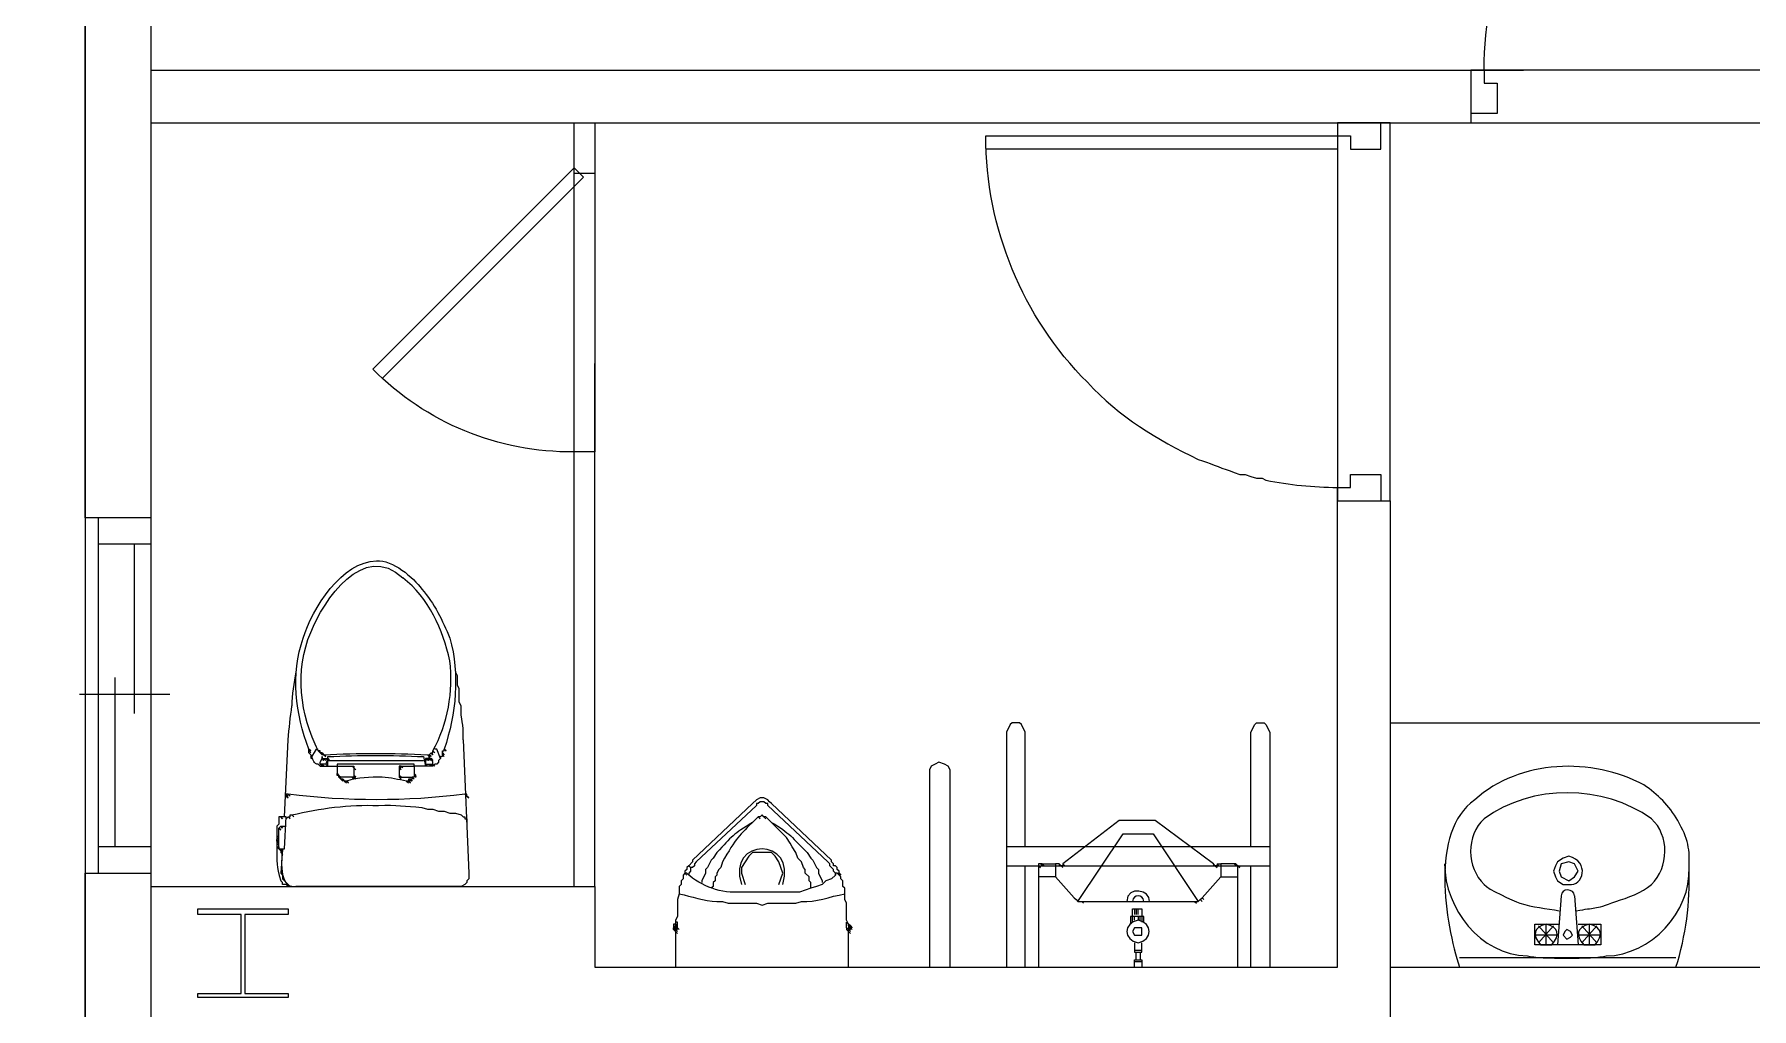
# Model space of a CAD drawing. Header units: millimetres. Extents: x -15161 to 10473752, y -72817 to 33960.
# Drawn here: x -1844.6 to -1457.9, y -17116.4 to -16897.1 of the extents above; entities that cross this region are included whole.
import ezdxf

# ---------------------------------------------------------------- set-up
doc = ezdxf.new("R2010")
doc.units = ezdxf.units.MM
doc.layers.add('PDF_幾何圖形', color=7, linetype='Continuous')

# ---------------------------------------------------------------- blocks, each defined once
blk = doc.blocks.new('拆除後的建築底圖1131126')
at = {"layer": 'PDF_幾何圖形', "lineweight": 0}
for points in [[(9532.68, 3547.11), (9532.68, -46.74), (9448.42, -46.74), (9448.42, 3547.11)], [(9585.6, 2686.75), (9585.6, 2687.17), (9585.18, 2687.17)], [(9586.45, 2686.33), (9586.03, 2686.33), (9586.03, 2686.75)], [(9586.87, 2685.9), (9586.45, 2686.33)], [(9587.3, 2685.06), (9586.87, 2685.48)], [(9587.3, 2685.06), (9586.87, 2685.48)], [(9610.16, 2685.9), (9609.74, 2686.33)], [(9610.16, 2685.9), (9609.74, 2686.33)], [(9589.84, 2681.67), (9589.41, 2681.67), (9589.41, 2682.09)], [(9590.26, 2680.82), (9590.26, 2681.25), (9589.84, 2681.25)], [(9591.95, 2679.98), (9591.53, 2680.4)], [(9578.83, 2677.01), (9578.4, 2677.44)], [(9618.63, 2677.01), (9618.63, 2677.44), (9618.2, 2677.44)], [(9618.63, 2677.01), (9618.2, 2677.44)], [(9619.05, 2676.59), (9618.63, 2677.01)], [(9866.74, 2662.19), (9865.05, 2661.77), (9864.62, 2660.08), (9865.05, 2658.81), (9866.74, 2657.96), (9868.01, 2658.81), (9868.86, 2660.08), (9868.01, 2661.77)], [(9547.5, 2659.65), (9547.5, 2566.08), (9532.68, 2566.08), (9532.68, 2659.65)], [(9558.08, 2650.34), (9558.08, 2651.61), (9578.4, 2651.61), (9578.4, 2650.34), (9568.67, 2650.34), (9568.67, 2632.56), (9578.4, 2632.56), (9578.4, 2631.71), (9558.08, 2631.71), (9558.08, 2632.56), (9567.82, 2632.56), (9567.82, 2650.34)], [(9769.78, 2647.37), (9768.94, 2647.37), (9768.51, 2646.53), (9768.94, 2645.68), (9770.63, 2645.68), (9770.63, 2647.37)], [(9866.32, 2646.95), (9865.89, 2646.53), (9865.47, 2645.68), (9866.32, 2644.83), (9867.16, 2645.26), (9867.59, 2645.68), (9867.16, 2646.53)]]:
    blk.add_lwpolyline(points, close=True, dxfattribs=at)
for points in [[(9532.68, 2739.68), (9532.68, 2937.83), (9547.5, 2937.83), (9547.5, 3017.85), (9547.5, 3346.84), (9532.68, 3346.84), (9532.68, 3476.82)], [(9547.5, 2885.33), (9594.92, 2885.33), (9594.92, 2911.58), (9594.92, 2937.83), (9547.5, 2937.83), (9547.5, 2739.68), (9532.68, 2739.68), (9532.68, 2659.65)], [(9547.5, 2840.45), (9856.58, 2840.45)], [(9923.48, 2840.45), (9844.72, 2840.45), (9844.72, 2828.59), (9929.83, 2828.59), (9929.83, 2840.45), (9926.44, 2840.45), (9926.44, 2837.48), (9923.48, 2837.48), (9923.48, 2830.71), (9929.83, 2830.71)], [(9844.72, 2840.45), (9847.69, 2840.45), (9847.69, 2837.48), (9850.65, 2837.48), (9850.65, 2830.71), (9844.72, 2830.71)], [(9547.5, 2828.59), (9856.58, 2828.59)], [(9647.42, 2828.59), (9647.42, 2817.16), (9642.76, 2817.16), (9642.76, 2828.59)], [(9826.52, 2743.49), (9826.52, 2828.59), (9814.66, 2828.59), (9814.66, 2825.63), (9817.63, 2825.63), (9817.63, 2822.66), (9824.4, 2822.66), (9824.4, 2828.59)], [(9814.66, 2822.66), (9814.66, 2743.49), (9814.66, 2746.45), (9817.63, 2746.45), (9817.63, 2749.41), (9824.4, 2749.41), (9824.4, 2743.49)], [(9647.42, 2818.43), (9647.42, 2754.5), (9642.76, 2754.5), (9642.76, 2818.43)], [(9642.76, 2656.69), (9642.76, 2774.4)], [(9647.42, 2656.69), (9647.42, 2774.4)], [(9790.53, 2750.26), (9791.38, 2749.84), (9792.65, 2749.41), (9793.92, 2749.41), (9795.19, 2748.99), (9796.46, 2748.57), (9797.73, 2748.57), (9798.57, 2748.14)], [(9547.5, 2656.69), (9647.42, 2656.69), (9647.42, 2638.48), (9814.66, 2638.48), (9814.66, 2743.49), (9826.52, 2743.49), (9826.52, 2626.63)], [(9535.64, 2739.68), (9535.64, 2659.65)], [(9547.5, 2739.68), (9547.5, 2659.65)], [(9547.5, 2733.75), (9535.64, 2733.75)], [(9543.69, 2733.75), (9543.69, 2695.64)], [(9539.45, 2665.58), (9539.45, 2703.69)], [(9617.36, 2697.34), (9616.93, 2698.18), (9616.93, 2701.15), (9616.51, 2701.99), (9616.51, 2704.11), (9616.09, 2704.96)], [(9551.73, 2699.88), (9531.41, 2699.88)], [(9744.38, 2665.58), (9744.38, 2691.41), (9743.53, 2693.1), (9743.11, 2693.53), (9741.41, 2693.53), (9740.99, 2693.1), (9740.14, 2691.41), (9740.14, 2638.48)], [(9795.19, 2665.58), (9795.19, 2691.41), (9796.03, 2693.1), (9796.46, 2693.53), (9798.15, 2693.53), (9798.57, 2693.1), (9799.42, 2691.41), (9799.42, 2638.48)], [(9826.52, 2693.53), (9986.56, 2693.53), (9986.56, 2638.48)], [(9617.78, 2689.71), (9619.05, 2659.65), (9619.05, 2658.38), (9618.63, 2657.96), (9618.63, 2657.54), (9618.2, 2657.11), (9617.36, 2656.69), (9616.51, 2656.69), (9580.1, 2656.69)], [(9583.06, 2687.17), (9583.06, 2687.6), (9583.48, 2687.17), (9583.06, 2687.6), (9583.48, 2687.17), (9583.06, 2687.6), (9583.48, 2687.17), (9583.06, 2687.6), (9583.48, 2687.17), (9583.06, 2687.6)], [(9583.48, 2685.48), (9584.76, 2687.6), (9585.18, 2687.6)], [(9612.7, 2685.48), (9611.85, 2687.6), (9611.43, 2687.6)], [(9613.12, 2686.75), (9613.12, 2687.17), (9613.55, 2687.17), (9613.55, 2687.6), (9613.97, 2687.17), (9613.55, 2687.6), (9613.97, 2687.17), (9613.55, 2687.6), (9613.97, 2687.17), (9613.55, 2687.6), (9613.97, 2687.17), (9613.55, 2687.6)], [(9583.06, 2686.75), (9583.06, 2687.17), (9583.48, 2686.75)], [(9583.48, 2686.33), (9583.06, 2686.75), (9583.48, 2686.33)], [(9583.91, 2685.9), (9583.48, 2686.33), (9583.48, 2685.9), (9583.91, 2685.48)], [(9585.18, 2684.21), (9585.6, 2683.79), (9589.41, 2683.79), (9592.8, 2683.79), (9593.22, 2683.36), (9592.8, 2683.79), (9593.22, 2683.36), (9593.65, 2682.94)], [(9586.03, 2686.75), (9585.6, 2686.75), (9586.03, 2686.33)], [(9586.03, 2684.21), (9585.6, 2684.21), (9586.03, 2683.79), (9585.6, 2684.21), (9586.03, 2683.79), (9585.6, 2684.21), (9586.03, 2683.79), (9585.6, 2684.21), (9586.03, 2683.79), (9585.6, 2684.21), (9586.03, 2683.79), (9585.6, 2684.21), (9585.6, 2684.63), (9586.03, 2685.48), (9586.45, 2685.06), (9586.03, 2685.48), (9586.45, 2685.06), (9586.03, 2685.48), (9586.45, 2685.06), (9586.03, 2685.48), (9586.03, 2685.9), (9586.03, 2685.48), (9586.45, 2685.06)], [(9586.03, 2685.48), (9586.45, 2685.48), (9586.87, 2685.06), (9586.45, 2685.48), (9586.87, 2685.48), (9587.3, 2685.06), (9608.89, 2685.06)], [(9587.3, 2685.48), (9587.72, 2685.06), (9587.3, 2685.48), (9587.72, 2685.06), (9587.3, 2685.48), (9586.87, 2684.21), (9587.3, 2683.79), (9586.87, 2684.21), (9587.3, 2683.79), (9586.87, 2684.21), (9587.3, 2683.79), (9586.87, 2684.21), (9587.3, 2683.79), (9586.87, 2684.21), (9586.03, 2684.21), (9586.45, 2683.79), (9586.03, 2684.21), (9586.45, 2683.79)], [(9586.87, 2685.48), (9587.3, 2685.48), (9587.72, 2685.06)], [(9613.55, 2685.9), (9613.12, 2686.33), (9613.12, 2685.9), (9612.7, 2685.9), (9612.7, 2685.48), (9612.28, 2685.06), (9612.28, 2684.63), (9611.85, 2684.21), (9611.43, 2684.21), (9611.01, 2683.79), (9606.77, 2683.79), (9606.77, 2684.21), (9589.41, 2684.21), (9589.41, 2683.79), (9589.41, 2682.09), (9589.84, 2681.67)], [(9592.8, 2683.79), (9593.22, 2683.79), (9593.22, 2683.36), (9593.65, 2682.94), (9593.22, 2683.36), (9593.22, 2681.67), (9593.65, 2681.25), (9593.22, 2681.67), (9593.22, 2681.25), (9593.65, 2680.82)], [(9603.81, 2683.79), (9603.38, 2683.79), (9603.81, 2683.36), (9603.38, 2683.79), (9603.38, 2683.36), (9603.81, 2682.94), (9603.38, 2683.36), (9603.81, 2682.94)], [(9604.23, 2683.36), (9603.81, 2683.79), (9606.77, 2683.79), (9606.77, 2682.09), (9607.2, 2681.67), (9606.77, 2682.09), (9606.77, 2681.67), (9607.2, 2681.25), (9606.77, 2681.67), (9606.77, 2681.25), (9606.35, 2681.25), (9606.77, 2680.82), (9606.35, 2681.25), (9606.35, 2680.82), (9605.93, 2680.82), (9606.35, 2680.4), (9605.93, 2680.82), (9606.35, 2680.4)], [(9610.16, 2684.21), (9610.58, 2684.21), (9611.01, 2683.79), (9610.58, 2684.21), (9611.01, 2684.21), (9611.43, 2683.79), (9611.01, 2684.21), (9611.43, 2683.79), (9611.01, 2684.21), (9611.43, 2683.79), (9611.01, 2684.21), (9611.43, 2683.79), (9611.01, 2684.21), (9611.01, 2684.63), (9610.58, 2685.48), (9611.01, 2685.06), (9610.58, 2685.48), (9611.01, 2685.06), (9610.58, 2685.48), (9610.16, 2685.48), (9610.58, 2685.06), (9610.16, 2685.48), (9610.16, 2685.9), (9610.16, 2685.48), (9610.58, 2685.06), (9610.16, 2685.48), (9609.74, 2685.48), (9610.16, 2685.06), (9609.74, 2685.48), (9609.31, 2685.48), (9609.74, 2685.06)], [(9609.31, 2685.48), (9609.74, 2685.06), (9609.31, 2685.48), (9609.74, 2685.06), (9609.31, 2685.48), (9609.74, 2685.06), (9609.31, 2685.48), (9609.74, 2685.06), (9609.31, 2685.48), (9609.31, 2684.21), (9609.74, 2683.79), (9609.31, 2684.21), (9609.74, 2683.79), (9609.31, 2684.21), (9609.74, 2683.79), (9609.31, 2684.21), (9609.74, 2683.79), (9609.31, 2684.21), (9610.16, 2684.21), (9610.58, 2683.79), (9610.16, 2684.21), (9610.58, 2683.79)], [(9613.12, 2686.33), (9613.12, 2686.75), (9613.55, 2686.33)], [(9727.44, 2638.48), (9727.44, 2682.94), (9727.02, 2683.79), (9726.17, 2684.21), (9724.9, 2684.63), (9724.05, 2684.21), (9723.21, 2683.79), (9722.78, 2682.94), (9722.78, 2638.48)], [(9589.84, 2681.25), (9589.84, 2681.67), (9590.26, 2681.25)], [(9592.8, 2681.25), (9589.84, 2681.25), (9590.26, 2680.82), (9590.68, 2680.4), (9590.26, 2680.82)], [(9591.53, 2680.4), (9591.11, 2680.4), (9591.53, 2679.98), (9591.11, 2680.4), (9591.53, 2679.98), (9591.11, 2680.4), (9590.68, 2680.82), (9590.26, 2680.82), (9590.68, 2680.4)], [(9591.11, 2680.4), (9590.68, 2680.82), (9591.11, 2680.4)], [(9593.22, 2681.25), (9592.8, 2681.25), (9593.22, 2680.82), (9592.8, 2681.25), (9593.22, 2680.82)], [(9603.38, 2683.36), (9603.38, 2681.67), (9603.81, 2681.25), (9603.38, 2681.67), (9603.38, 2681.25), (9603.81, 2680.82), (9603.38, 2681.25), (9603.81, 2680.82), (9603.38, 2681.25), (9606.35, 2681.25)], [(9605.5, 2680.82), (9605.5, 2680.4), (9605.93, 2679.98), (9605.5, 2680.4), (9605.08, 2680.4), (9605.5, 2679.98), (9605.08, 2680.4), (9605.5, 2679.98)], [(9605.93, 2680.82), (9605.5, 2680.82), (9605.93, 2680.4)], [(9702.46, 2659.65), (9702.46, 2659.23), (9702.04, 2659.65), (9702.46, 2659.65), (9702.88, 2659.23), (9702.46, 2659.65), (9702.46, 2660.08), (9702.04, 2660.5), (9702.04, 2660.92), (9701.61, 2661.35), (9701.19, 2661.35), (9701.19, 2661.77), (9700.77, 2662.19), (9700.77, 2662.62), (9687.22, 2675.32), (9686.8, 2675.74), (9686.37, 2676.17), (9685.52, 2676.59), (9684.68, 2676.59), (9683.83, 2676.17), (9682.98, 2675.32), (9669.44, 2662.62), (9669.44, 2662.19), (9668.59, 2661.35), (9669.01, 2660.92)], [(9576.71, 2672.36), (9576.29, 2672.36), (9576.29, 2670.66), (9575.86, 2670.24), (9575.86, 2668.12), (9576.29, 2667.7), (9575.86, 2668.12), (9576.29, 2667.7)], [(9576.29, 2665.16), (9576.71, 2664.73), (9576.29, 2665.16), (9576.71, 2664.73), (9576.29, 2665.16), (9576.71, 2665.16), (9577.56, 2665.16), (9577.98, 2672.36), (9576.71, 2672.36), (9577.13, 2671.93), (9576.71, 2672.36), (9577.13, 2671.93), (9576.71, 2672.36), (9577.13, 2671.93), (9576.71, 2672.36), (9577.13, 2671.93)], [(9577.98, 2671.93), (9578.4, 2672.36), (9578.83, 2671.93), (9578.4, 2672.36), (9578.83, 2671.93)], [(9578.4, 2672.36), (9578.83, 2672.36), (9578.83, 2672.78), (9579.25, 2672.78), (9579.67, 2672.36)], [(9608.47, 2674.47), (9609.74, 2674.05), (9611.01, 2674.05), (9612.28, 2673.63), (9613.55, 2673.63), (9614.82, 2673.2), (9616.09, 2673.2), (9617.36, 2672.78), (9617.78, 2672.36)], [(9617.36, 2672.78), (9617.78, 2672.36), (9618.2, 2672.36), (9618.2, 2671.93), (9618.63, 2671.93), (9618.63, 2670.66)], [(9700.77, 2660.92), (9700.34, 2661.35), (9700.34, 2661.77), (9699.92, 2662.19), (9686.37, 2674.9), (9686.37, 2675.32), (9685.95, 2675.32), (9685.52, 2675.74), (9684.68, 2675.74), (9684.25, 2675.32), (9683.83, 2675.32), (9683.83, 2674.9), (9670.28, 2662.19), (9669.86, 2661.77), (9669.86, 2661.35), (9669.44, 2660.92), (9669.01, 2660.92), (9669.01, 2660.08), (9668.59, 2659.65), (9668.59, 2659.23)], [(9685.52, 2672.36), (9685.1, 2672.78), (9684.68, 2672.36), (9684.25, 2672.36), (9684.68, 2671.93)], [(9696.11, 2656.27), (9696.11, 2657.54), (9695.69, 2657.96), (9695.69, 2658.81), (9694.84, 2659.65), (9694.84, 2660.5), (9694.42, 2660.92), (9693.99, 2662.19), (9693.15, 2663.04), (9692.72, 2664.31), (9691.88, 2665.58), (9691.45, 2666.43), (9690.61, 2667.7), (9685.95, 2672.36), (9685.52, 2672.36), (9685.95, 2671.93)], [(9575.86, 2666.43), (9575.86, 2665.58), (9576.29, 2665.16), (9576.29, 2669.82)], [(9576.71, 2669.39), (9576.29, 2669.82), (9576.71, 2669.39), (9576.29, 2669.82), (9576.71, 2670.24), (9577.13, 2669.82), (9576.71, 2670.24), (9577.13, 2669.82), (9576.71, 2670.24), (9577.98, 2670.24)], [(9787.99, 2661.35), (9787.56, 2661.77), (9787.56, 2661.35), (9787.14, 2661.35), (9786.72, 2661.77), (9773.59, 2671.51), (9765.55, 2671.51), (9752.85, 2661.77)], [(9755.39, 2654.15), (9755.81, 2653.73), (9756.23, 2653.3), (9766.39, 2668.54), (9773.17, 2668.54), (9783.33, 2653.3)], [(9547.5, 2665.58), (9535.64, 2665.58)], [(9575.86, 2668.12), (9575.86, 2667.7), (9576.29, 2667.27), (9575.86, 2667.7), (9576.29, 2667.27)], [(9575.86, 2667.7), (9575.86, 2667.27)], [(9576.29, 2666.43), (9575.86, 2666.85), (9575.86, 2667.27), (9576.29, 2666.85)], [(9575.86, 2666.85), (9575.86, 2666.43), (9576.29, 2666)], [(9575.86, 2665.58), (9576.29, 2665.58), (9576.29, 2665.16), (9576.71, 2664.73), (9576.71, 2664.31), (9577.13, 2663.89)], [(9577.13, 2665.16), (9576.71, 2659.65), (9577.13, 2659.23), (9577.13, 2658.38), (9578.83, 2656.69), (9579.25, 2656.69), (9578.4, 2656.69), (9577.98, 2657.11), (9577.13, 2657.11), (9577.13, 2657.54), (9576.71, 2657.96), (9577.13, 2657.54)], [(9576.71, 2664.31), (9577.13, 2664.31), (9576.71, 2664.73), (9577.13, 2664.31), (9576.71, 2664.73), (9576.71, 2665.16), (9577.13, 2664.73)], [(9674.94, 2664.31), (9674.09, 2663.04), (9673.67, 2662.62), (9672.82, 2660.92), (9672.4, 2660.5), (9672.4, 2659.65), (9671.55, 2657.96), (9671.55, 2657.54)], [(9688.91, 2657.11), (9689.76, 2659.65), (9688.91, 2662.19), (9688.07, 2663.46), (9687.22, 2664.31), (9682.98, 2664.31), (9682.14, 2663.46), (9680.44, 2660.92), (9680.44, 2659.65), (9681.29, 2657.11)], [(9695.26, 2664.31), (9696.11, 2663.04), (9696.53, 2662.62), (9697.38, 2660.92), (9697.8, 2660.5), (9697.8, 2659.65), (9698.65, 2657.96), (9698.65, 2657.54)], [(9799.42, 2665.58), (9740.14, 2665.58)], [(9668.59, 2661.35), (9668.17, 2660.92), (9668.17, 2660.5), (9667.74, 2660.08), (9667.74, 2659.65), (9668.17, 2659.23)], [(9676.63, 2663.04), (9676.21, 2662.19), (9675.79, 2660.92), (9675.36, 2660.5), (9674.94, 2659.65), (9674.94, 2659.23), (9674.52, 2658.81), (9674.52, 2657.96), (9674.09, 2657.54), (9674.09, 2656.69), (9673.67, 2656.27)], [(9701.61, 2659.23), (9701.61, 2659.65), (9701.19, 2660.08), (9701.19, 2660.5), (9700.77, 2660.92), (9701.19, 2660.5)], [(9740.14, 2661.35), (9799.42, 2661.35)], [(9744.38, 2638.48), (9744.38, 2661.35)], [(9747.77, 2661.77), (9747.34, 2661.77), (9747.34, 2661.35), (9747.77, 2660.92), (9747.34, 2661.35), (9747.34, 2660.92), (9747.34, 2638.48), (9792.22, 2638.48), (9792.22, 2660.92), (9792.22, 2661.35), (9792.65, 2660.92), (9792.22, 2661.35), (9791.8, 2661.77), (9791.38, 2661.77), (9791.8, 2661.35)], [(9748.61, 2661.35), (9748.19, 2661.77), (9751.15, 2661.77), (9751.15, 2658.81), (9747.34, 2658.81)], [(9748.19, 2661.77), (9747.77, 2661.77), (9748.19, 2661.35)], [(9753.27, 2661.35), (9752.85, 2661.77), (9752.85, 2661.35), (9752.42, 2661.35), (9752, 2661.77), (9751.15, 2661.77)], [(9752, 2661.77), (9752, 2661.35), (9752.42, 2661.35), (9752.85, 2660.92), (9752.42, 2661.35)], [(9786.72, 2661.77), (9786.72, 2661.35), (9787.14, 2661.35), (9787.56, 2660.92), (9787.14, 2661.35)], [(9787.56, 2661.77), (9788.41, 2661.77)], [(9791.38, 2661.77), (9788.41, 2661.77), (9788.41, 2658.81), (9792.22, 2658.81)], [(9792.22, 2661.35), (9791.8, 2661.77), (9792.22, 2661.35)], [(9795.19, 2638.48), (9795.19, 2661.35)], [(9866.74, 2663.46), (9865.47, 2663.04), (9864.2, 2662.19), (9863.78, 2661.35), (9863.35, 2660.08), (9863.78, 2658.81), (9864.2, 2657.96), (9865.47, 2657.11), (9866.74, 2657.11)], [(9751.15, 2658.81), (9755.39, 2654.15), (9755.81, 2653.73), (9756.23, 2653.3), (9757.08, 2653.3), (9757.5, 2652.88)], [(9788.41, 2658.81), (9784.18, 2654.15)], [(9674.94, 2653.3), (9676.21, 2653.3), (9677.48, 2652.88), (9683.83, 2652.88), (9685.1, 2652.46), (9686.37, 2652.88), (9692.72, 2652.88), (9693.99, 2653.3)], [(9757.08, 2653.3), (9757.5, 2653.3), (9782.06, 2653.3), (9782.48, 2653.3), (9782.91, 2652.88)], [(9782.48, 2653.3), (9783.33, 2653.3), (9783.75, 2653.73), (9784.18, 2653.3)], [(9783.75, 2653.73), (9784.18, 2654.15), (9784.6, 2653.73)], [(9865.05, 2654.57), (9864.2, 2643.56)], [(9868.01, 2654.57), (9868.86, 2643.56)], [(9771.05, 2648.64), (9771.05, 2649.92), (9768.09, 2649.92), (9768.09, 2648.22)], [(9768.51, 2648.64), (9768.51, 2649.92), (9768.51, 2651.61), (9770.63, 2651.61), (9770.63, 2649.92), (9770.63, 2648.64)], [(9768.94, 2651.61), (9768.94, 2650.34)], [(9768.94, 2649.07), (9768.94, 2649.92)], [(9769.36, 2651.61), (9769.36, 2650.34)], [(9769.78, 2650.34), (9769.78, 2651.61)], [(9769.78, 2649.92), (9769.78, 2649.07)], [(9770.21, 2649.07), (9770.21, 2649.92)], [(9770.63, 2651.61), (9770.63, 2650.34)], [(9665.62, 2648.22), (9666.05, 2647.8), (9665.62, 2648.22), (9665.2, 2648.22), (9665.2, 2647.8), (9665.62, 2647.37), (9665.2, 2647.8), (9665.2, 2647.37), (9665.2, 2646.95), (9665.62, 2646.53), (9665.2, 2646.95), (9665.2, 2647.37), (9665.62, 2646.95), (9665.2, 2646.95)], [(9665.2, 2647.8), (9665.2, 2647.37), (9665.62, 2646.95), (9665.2, 2647.37), (9665.62, 2646.95), (9665.2, 2647.37), (9665.62, 2647.8), (9665.62, 2648.22), (9666.05, 2647.8)], [(9666.05, 2647.37), (9665.62, 2647.8), (9665.62, 2647.37), (9666.05, 2646.95), (9665.62, 2647.37), (9665.62, 2646.95), (9666.05, 2646.53)], [(9666.47, 2646.95), (9666.05, 2647.37), (9665.62, 2646.95), (9665.62, 2646.53), (9666.05, 2646.1)], [(9704.15, 2647.37), (9704.15, 2646.95), (9705, 2646.1)], [(9704.58, 2646.95), (9705, 2646.95), (9705, 2647.37), (9705.42, 2646.95), (9705, 2647.37), (9704.58, 2647.8), (9704.58, 2648.22), (9705, 2647.8)], [(9705.42, 2646.95), (9705, 2647.37), (9705, 2647.8), (9705.42, 2647.37), (9704.58, 2648.22), (9704.58, 2647.8), (9704.58, 2647.37), (9705, 2646.95), (9704.58, 2647.37), (9704.58, 2646.95), (9705, 2646.53)], [(9705, 2647.8), (9704.58, 2648.22), (9705, 2647.8)], [(9868.86, 2648.22), (9873.94, 2648.22), (9873.94, 2643.56), (9859.12, 2643.56), (9859.12, 2648.22), (9864.62, 2648.22)], [(9864.2, 2645.68), (9859.12, 2645.68)], [(9863.35, 2647.8), (9859.97, 2643.99)], [(9859.97, 2647.8), (9863.35, 2643.99)], [(9861.66, 2643.56), (9861.66, 2648.22)], [(9873.94, 2645.68), (9868.86, 2645.68)], [(9873.09, 2647.8), (9869.71, 2643.99)], [(9869.71, 2647.8), (9873.09, 2643.99)], [(9871.4, 2643.56), (9871.4, 2648.22)], [(9768.94, 2643.99), (9768.94, 2641.87), (9770.63, 2641.87), (9770.63, 2643.99)], [(9770.63, 2642.29), (9768.94, 2642.29)], [(9769.36, 2640.18), (9769.36, 2641.87)], [(9770.21, 2641.87), (9770.21, 2640.18)], [(9860.39, 2643.56), (9862.93, 2643.56)], [(9870.13, 2643.56), (9872.67, 2643.56)], [(9665.62, 2638.48), (9704.58, 2638.48)], [(9768.94, 2638.48), (9768.94, 2640.18), (9770.63, 2640.18), (9770.63, 2638.48)], [(9768.94, 2639.75), (9770.63, 2639.75)], [(9826.52, 2638.48), (10350.69, 2638.48), (10350.69, 2416.62), (10382.87, 2416.62), (10382.87, 2290.87)], [(9890.88, 2640.6), (9842.18, 2640.6)]]:
    blk.add_lwpolyline(points, dxfattribs=at)
for points in [[(9847.69, 2840.45, -0.199564), (9870.98, 2896.76, -0.195591), (9926.44, 2919.62), (9926.44, 2840.45), (9923.48, 2840.45), (9923.48, 2919.62)], [(9758.35, 2770.16, -0.197995), (9735.49, 2825.63), (9814.66, 2825.63), (9814.66, 2822.66), (9735.49, 2822.66)], [(9642.76, 2754.5, -0.203644), (9597.46, 2773.13), (9642.76, 2818.43), (9644.88, 2816.31), (9599.57, 2771.01)], [(9586.87, 2685.9), (9586.45, 2686.33), (9586.87, 2685.9), (9586.45, 2686.33), (9586.87, 2685.9), (9586.45, 2686.33, -0.02568), (9609.74, 2686.33), (9610.16, 2686.33), (9610.58, 2685.9), (9610.16, 2686.33), (9610.58, 2685.9), (9610.16, 2686.33), (9610.58, 2686.75), (9611.01, 2686.33), (9610.58, 2686.75), (9611.01, 2686.75), (9611.01, 2687.17), (9611.43, 2686.75), (9611.01, 2687.17, 0.152407), (9614.82, 2707.5)], [(9577.56, 2672.36), (9578.4, 2689.71, -0.015781), (9579.25, 2697.34)], [(9587.3, 2683.79), (9587.3, 2685.9, -0.024998), (9608.89, 2685.9), (9609.31, 2683.79)], [(9618.2, 2677.44, -0.062498), (9578.4, 2677.44), (9577.98, 2677.44), (9578.4, 2677.01), (9577.98, 2677.44), (9577.98, 2677.01), (9578.4, 2676.59), (9577.98, 2677.01)], [(9842.18, 2638.48), (9890.88, 2638.48, 0.085895), (9893.84, 2660.5)], [(9704.58, 2648.22), (9705, 2647.8), (9705, 2647.37), (9704.58, 2647.8), (9704.58, 2647.37), (9705, 2646.95), (9704.58, 2647.37), (9704.58, 2646.95), (9705, 2646.53), (9704.58, 2646.95), (9704.15, 2647.37), (9704.15, 2648.64), (9704.58, 2648.22), (9704.15, 2649.07), (9704.15, 2652.88), (9703.73, 2653.73), (9703.73, 2656.27), (9703.31, 2656.69), (9703.31, 2657.96), (9702.88, 2658.38), (9702.88, 2658.81), (9702.46, 2659.23), (9702.04, 2659.65), (9701.61, 2659.65), (9701.61, 2659.23), (9700.77, 2658.38), (9699.5, 2657.96), (9698.65, 2657.11), (9697.38, 2656.69), (9696.11, 2656.27), (9694.84, 2655.84), (9693.57, 2655.42), (9680.44, 2655.42, -0.208457), (9668.17, 2659.65), (9668.59, 2659.23), (9668.17, 2659.65), (9667.74, 2659.65), (9668.17, 2659.23), (9667.74, 2659.65), (9667.32, 2659.23), (9667.32, 2658.38), (9666.9, 2657.96), (9666.9, 2657.11), (9666.47, 2656.69), (9666.47, 2655.84), (9666.47, 2655), (9666.05, 2653.73), (9666.05, 2649.92), (9665.62, 2649.07), (9665.62, 2648.22), (9665.62, 2647.8), (9666.05, 2647.37), (9666.05, 2648.64), (9665.62, 2648.64)]]:
    blk.add_lwpolyline(points, format="xyb", dxfattribs=at)
for points in [[(9758.35, 2770.16), (9765.83, 2762.22), (9773.78, 2757.42), (9783.33, 2752.8)], [(9783.33, 2752.8), (9785.84, 2752.02), (9787.95, 2751.01), (9790.53, 2750.26)], [(9798.57, 2748.14), (9803.83, 2747.02), (9809.24, 2746.63), (9814.66, 2746.45)], [(9583.48, 2713.85), (9586.38, 2721.17), (9595.34, 2734.44), (9604.23, 2726.13)], [(9598.3, 2729.94), (9601.89, 2730.32), (9606.58, 2726.23), (9608.47, 2723.59)], [(9581.79, 2712.58), (9583.65, 2719.04), (9590.69, 2730.03), (9598.3, 2729.94)], [(9614.82, 2707.5), (9613.18, 2714.42), (9610.08, 2721.7), (9604.23, 2726.13)], [(9608.47, 2723.59), (9611.34, 2720.4), (9613.14, 2716.53), (9614.82, 2712.58)], [(9583.06, 2687.6), (9580.04, 2695.47), (9578.97, 2704.48), (9581.79, 2712.58)], [(9585.18, 2687.17), (9581.09, 2695.23), (9579.84, 2705.35), (9583.48, 2713.85)], [(9614.82, 2712.58), (9617.08, 2704.38), (9616.21, 2695.55), (9613.55, 2687.6)], [(9580.1, 2704.96), (9579.82, 2702.59), (9579.07, 2699.73), (9579.25, 2697.34)], [(9617.78, 2689.71), (9618.06, 2693.8), (9617.14, 2693.73), (9617.36, 2697.34)], [(9585.18, 2684.21), (9584.09, 2684.04), (9584.08, 2685.45), (9583.48, 2685.9)], [(9883.68, 2679.55), (9872.01, 2685.74), (9855.8, 2685.38), (9845.57, 2676.17)], [(9599.57, 2681.25), (9596.81, 2681.35), (9594.16, 2681.19), (9591.53, 2680.4)], [(9605.08, 2680.4), (9603.25, 2680.66), (9601.44, 2681.25), (9599.57, 2681.25)], [(9885.37, 2671.93), (9874.44, 2679.7), (9858.61, 2679.77), (9847.69, 2671.93)], [(9845.57, 2676.17), (9835.35, 2668.94), (9838.91, 2648.45), (9842.18, 2638.48)], [(9891.3, 2671.51), (9889.34, 2674.98), (9886.8, 2677.3), (9883.68, 2679.55)], [(9579.25, 2672.78), (9585.58, 2674.25), (9592.07, 2675.16), (9598.73, 2674.9)], [(9598.73, 2674.9), (9602.81, 2675.07), (9604.69, 2674.73), (9608.47, 2674.47)], [(9684.25, 2672.36), (9680.15, 2668.34), (9679.67, 2668.06), (9676.63, 2663.04)], [(9682.98, 2671.09), (9678.6, 2668.5), (9678.27, 2667.92), (9674.94, 2664.31)], [(9687.22, 2671.09), (9691.42, 2668.75), (9691.88, 2667.57), (9695.26, 2664.31)], [(9847.69, 2671.93), (9843.56, 2668.15), (9843.74, 2660.92), (9847.69, 2657.11)], [(9885.37, 2657.11), (9889.32, 2660.92), (9889.5, 2668.15), (9885.37, 2671.93)], [(9893.84, 2660.5), (9894.08, 2665.05), (9893.64, 2667.44), (9891.3, 2671.51)], [(9575.86, 2665.58), (9575.86, 2661.97), (9575.64, 2661.46), (9576.71, 2657.96)], [(9577.13, 2665.16), (9576.95, 2663.44), (9576.03, 2656.15), (9580.1, 2656.69)], [(9689.76, 2657.11), (9693.16, 2667.72), (9677.02, 2667.86), (9680.44, 2657.11)], [(9838.8, 2661.77), (9838.88, 2651.56), (9846.74, 2641.38), (9857.43, 2641.02)], [(9866.74, 2657.11), (9870.06, 2656.57), (9871.55, 2662.36), (9866.74, 2663.46)], [(9875.21, 2641.02), (9885.18, 2641.21), (9894.35, 2650.94), (9893.84, 2660.92)], [(9772.32, 2653.3), (9772.68, 2655.9), (9767.35, 2656.96), (9767.24, 2653.3)], [(9847.69, 2657.11), (9848.52, 2656.05), (9854.25, 2653.51), (9855.73, 2652.88)], [(9877.33, 2653.3), (9880.16, 2654.18), (9883.13, 2655.21), (9885.37, 2657.11)], [(9666.47, 2655), (9669.31, 2654.45), (9672, 2653.37), (9674.94, 2653.3)], [(9693.99, 2653.3), (9697.27, 2653.05), (9700.26, 2654.42), (9703.73, 2655)], [(9771.05, 2653.3), (9770.93, 2655.02), (9768.64, 2655.02), (9768.51, 2653.3)], [(9855.73, 2652.88), (9858.65, 2652.03), (9861.66, 2651.74), (9864.62, 2651.19)], [(9868.01, 2654.57), (9868.05, 2656.31), (9865.01, 2656.33), (9865.05, 2654.57)], [(9868.43, 2651.19), (9872.9, 2652.04), (9872.22, 2651.35), (9877.33, 2653.3)], [(9769.78, 2649.07), (9766.42, 2648.55), (9766.42, 2644.5), (9769.78, 2643.99)], [(9769.78, 2643.99), (9773.13, 2644.5), (9773.13, 2648.55), (9769.78, 2649.07)], [(9665.62, 2646.95), (9665.62, 2644.13), (9665.62, 2641.31), (9665.62, 2638.48)], [(9704.58, 2638.48), (9704.58, 2641.31), (9704.58, 2644.13), (9704.58, 2646.95)], [(9861.66, 2648.22), (9858.87, 2647.52), (9858.4, 2645.7), (9860.39, 2643.56)], [(9862.93, 2643.56), (9864.92, 2645.7), (9864.45, 2647.52), (9861.66, 2648.22)], [(9871.4, 2648.22), (9868.6, 2647.52), (9868.14, 2645.7), (9870.13, 2643.56)], [(9872.67, 2643.56), (9874.66, 2645.7), (9874.19, 2647.52), (9871.4, 2648.22)], [(9857.43, 2641.02), (9860.3, 2640.35), (9872.34, 2640.35), (9875.21, 2641.02)]]:
    blk.add_open_spline(points, degree=3, dxfattribs=at)

msp = doc.modelspace()

# ---------------------------------------------------------------- block references
at = {"color": 30}
msp.add_blockref('拆除後的建築底圖1131126', (-11365.8362, -19745.5675), dxfattribs=at)

doc.saveas('drawing.dxf')
